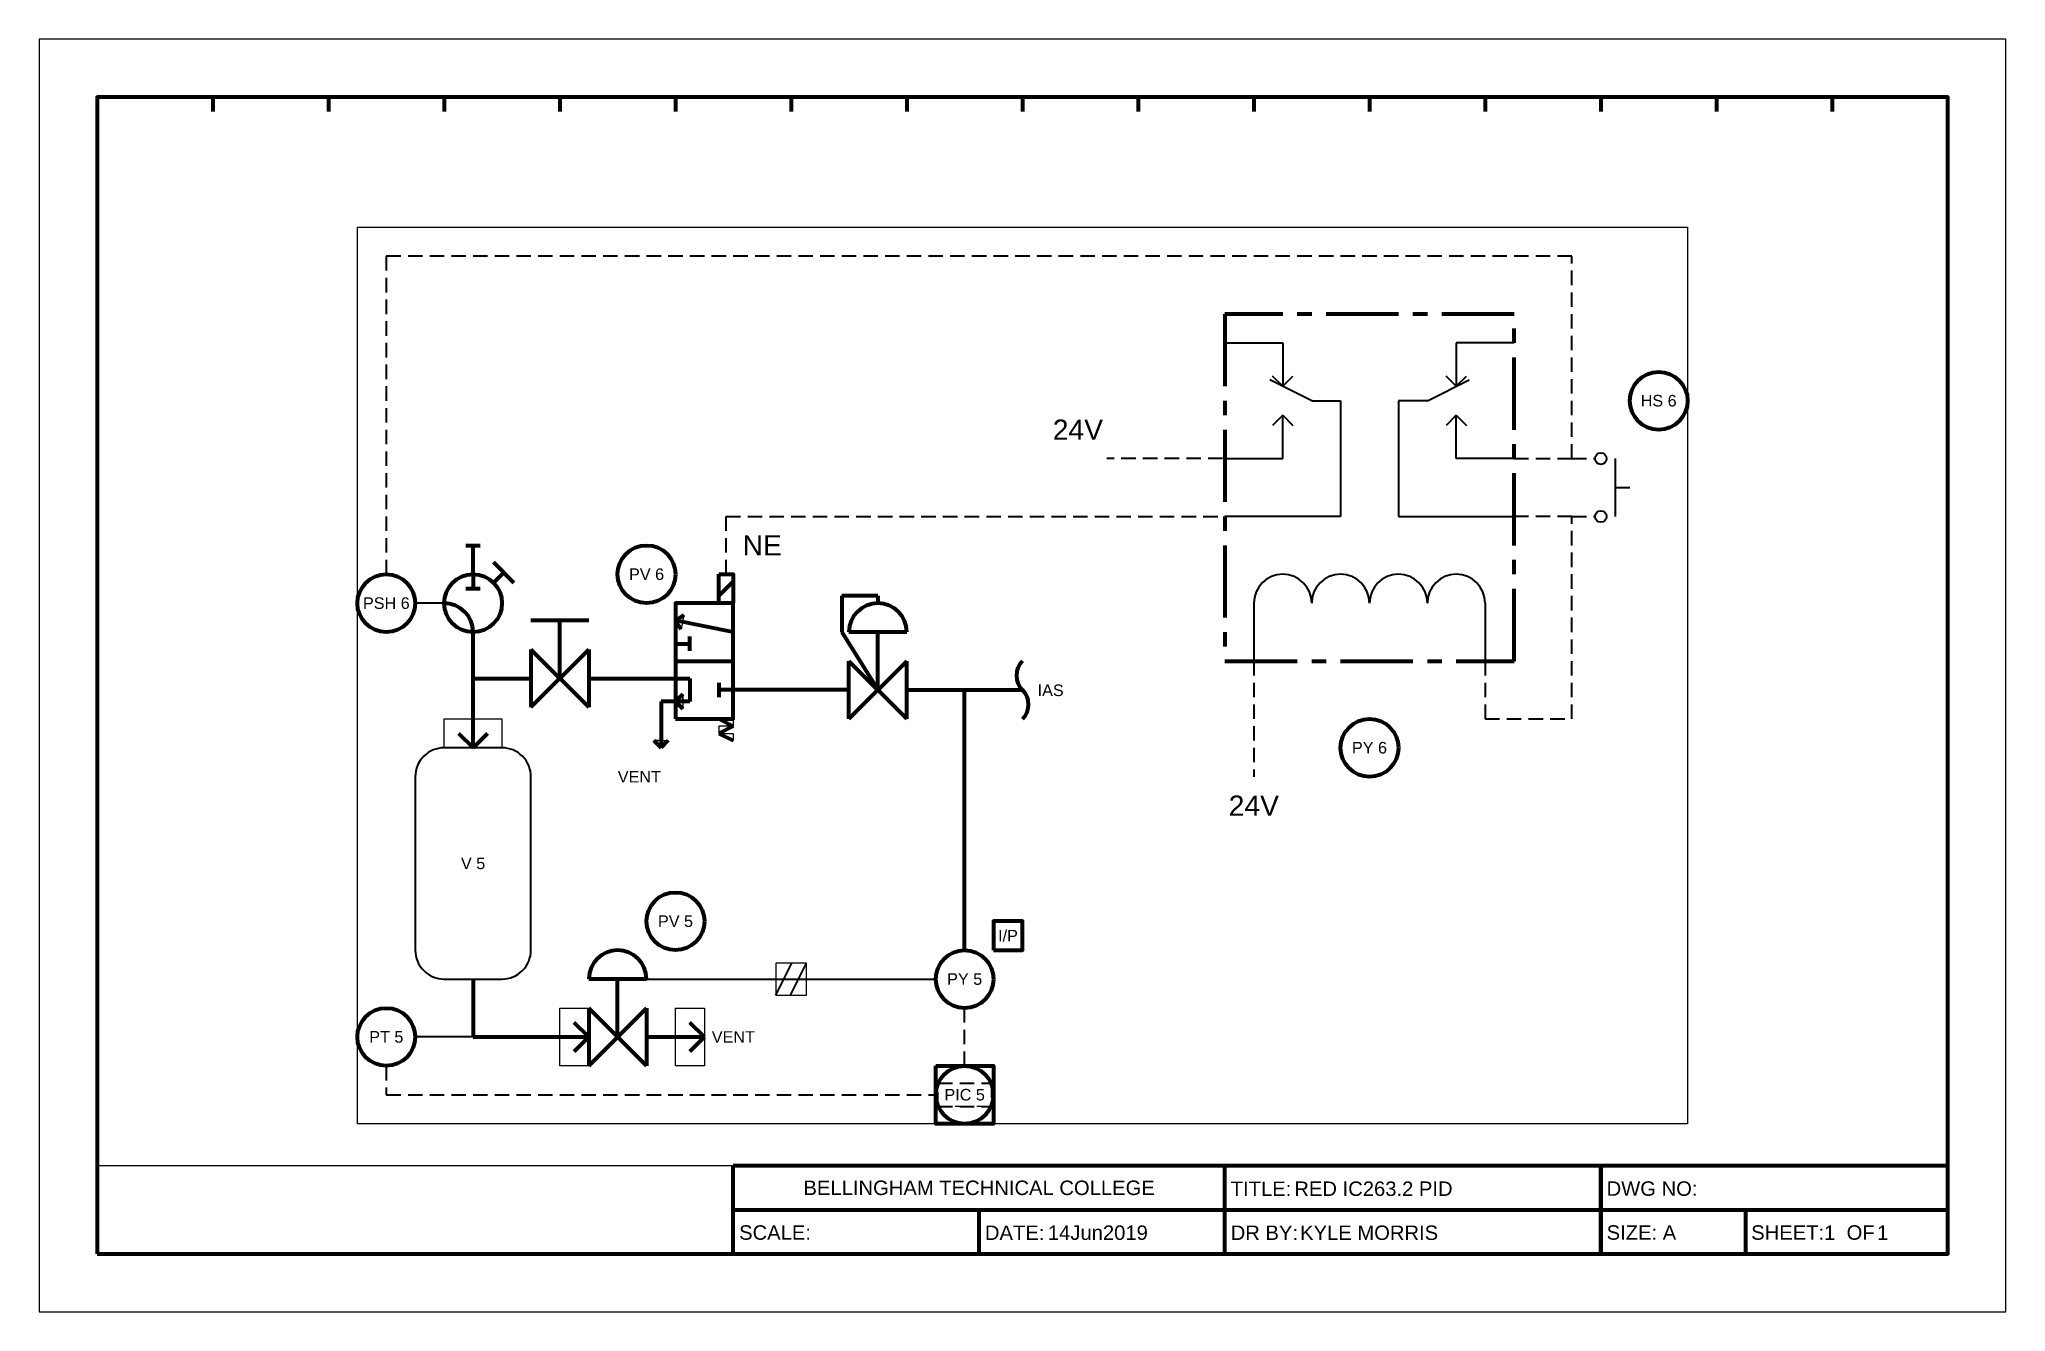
# Model space of a CAD drawing. Header units: inches. Extents: x -5 to 29, y -2.8 to 19.2.
import ezdxf
from ezdxf.enums import TextEntityAlignment as Align

# ---------------------------------------------------------------- set-up
doc = ezdxf.new("R2010")
doc.units = ezdxf.units.IN
doc.header["$MEASUREMENT"] = 0
doc.linetypes.add('CENTER', pattern=[2, 1.25, -0.25, 0.25, -0.25])
doc.linetypes.add('HIDDEN', pattern=[0.375, 0.25, -0.125])
doc.layers.add('Construction', color=253, linetype='Continuous', plot=False)
for name, color, linetype, lineweight in [('Impulse', 7, 'Continuous', 35), ('Object', 7, 'Continuous', 70), ('TitleBox', 7, 'Continuous', 70), ('Wires', 7, 'HIDDEN', 35)]:
    doc.layers.add(name, color=color, linetype=linetype, lineweight=lineweight)
doc.layers.add('TitleText', color=7, linetype='Continuous')
doc.styles.get("Standard").update_dxf_attribs({"font": 'arial.ttf'})

# ---------------------------------------------------------------- blocks, each defined once
blk = doc.blocks.new('TitleBAlt')
at = {"layer": 'Construction'}
for points in [[(0, 0), (17, 0), (17, 11), (0, 11)], [(16.5, 1.26), (0.5, 1.26), (0.5, 10.5), (16.5, 10.5)]]:
    blk.add_lwpolyline(points, close=True, dxfattribs=at)
at = {"layer": 'TitleBox'}
for p, q in [((1.5, 10.5), (1.5, 10.375)), ((2.5, 10.5), (2.5, 10.375)), ((3.5, 10.5), (3.5, 10.375)), ((4.5, 10.5), (4.5, 10.375)), ((5.5, 10.5), (5.5, 10.375)), ((6.5, 10.5), (6.5, 10.375)), ((7.5, 10.5), (7.5, 10.375)), ((8.5, 10.5), (8.5, 10.375)), ((9.5, 10.5), (9.5, 10.375)), ((10.5, 10.5), (10.5, 10.375)), ((11.5, 10.5), (11.5, 10.375)), ((12.5, 10.5), (12.5, 10.375)), ((13.5, 10.5), (13.5, 10.375)), ((14.5, 10.5), (14.5, 10.375)), ((15.5, 10.5), (15.5, 10.375)), ((16.5, 1.26), (6, 1.26)), ((6, 0.5), (6, 1.26)), ((10.25, 0.5), (10.25, 1.26)), ((13.5, 0.88), (13.5, 1.26)), ((13.5, 1.26), (13.5, 0.5)), ((6, 0.88), (16.5, 0.88)), ((8.125, 0.5), (8.125, 0.88)), ((13.5, 0.5), (13.5, 0.88)), ((14.75, 0.88), (14.75, 0.5))]:
    blk.add_line(p, q, dxfattribs=at)
blk.add_lwpolyline([(0.5, 0.5), (16.5, 0.5), (16.5, 10.5), (0.5, 10.5)], close=True, dxfattribs=at)
for p in [(1.5, 10.5), (2.5, 10.5), (3.5, 10.5), (4.5, 10.5), (5.5, 10.5), (6.5, 10.5), (7.5, 10.5), (7.5, 10.5), (8.5, 10.5), (8.5, 10.5), (9.5, 10.5), (9.5, 10.5), (10.5, 10.5), (10.5, 10.5), (11.5, 10.5), (11.5, 10.5), (12.5, 10.5), (12.5, 10.5), (13.5, 10.5), (13.5, 10.5), (13.5, 10.5), (14.5, 10.5), (14.5, 10.5), (14.5, 10.5), (15.5, 10.5), (15.5, 10.5), (15.5, 10.5)]:
    blk.add_point(p, dxfattribs=at)
at = {"layer": 'TitleText', "char_height": 0.125}
for s, width, insert, attachment_point in [('BELLINGHAM TECHNICAL COLLEGE', 3.5, (8.125, 1.07), 5), ('TITLE:', 3.5, (10.3, 1), 7), ('DWG NO:', 3, (13.55, 1), 7), ('SCALE:', 1.5, (6.05, 0.62), 7), ('DATE:', 2, (8.175, 0.62), 7), ('DR BY:', 3.5, (10.3, 0.62), 7), ('SIZE: A', 1.5, (13.55, 0.62), 7), ('SHEET:    OF', 1.5, (14.8, 0.62), 7)]:
    blk.add_mtext_dynamic_manual_height_columns(s, width=width, gutter_width=1, heights=[0], dxfattribs=dict(at, insert=insert, attachment_point=attachment_point))
at = {"layer": 'TitleText'}
for tag, p in [('TITLE', (10.85, 0.963)), ('DWGNO', (14.35, 0.963)), ('SCALE', (6.697, 0.583)), ('SHT', (15.43, 0.583)), ('SHTS', (15.888, 0.583))]:
    blk.add_attdef(tag, text='', height=0.125, dxfattribs=at).set_placement(p, align=Align.BOTTOM_LEFT)
at = {"layer": 'TitleText', "flags": 8}
blk.add_attdef('DATE', text='', height=0.125, dxfattribs=at).set_placement((8.719, 0.583), align=Align.BOTTOM_LEFT)
blk.add_attdef('NAME', (10.9, 0.62), '', height=0.125, dxfattribs=at)

msp = doc.modelspace()

# ---------------------------------------------------------------- linework, layer by layer
at = {"layer": 'Construction'}
for p, q in [((6, 9.5), (6, 8.5)), ((6, 9.2), (6, 8.8)), ((6, 9.2), (6.123, 9.175)), ((6.146, 9.298), (6.099, 9.053)), ((6.123, 9.175), (6.146, 9.298)), ((6, 8.5), (6, 8.2)), ((7, 8.5), (7, 7.5)), ((6.125, 7.8), (6.125, 7.925)), ((6.125, 7.925), (6.125, 7.675)), ((6, 7.8), (6.125, 7.8)), ((7, 7.5), (7, 7.375)), ((7, 7.375), (6.75, 7.375)), ((6.75, 7.375), (6.75, 7.25)), ((6.75, 7.25), (7, 7.25)), ((7, 7.25), (7, 7.125)), ((5.75, 7.125), (5.625, 7.125)), ((5.625, 7.125), (5.875, 7.125)), ((5.75, 7), (5.75, 7.125))]:
    msp.add_line(p, q, dxfattribs=at)
for points in [[(0.5, 16), (23.5, 16), (23.5, 0.5), (0.5, 0.5)], [(2, 7.5), (3, 7.5), (3, 7), (2, 7)], [(7.737, 2.724), (8.263, 2.724), (8.263, 3.276), (7.737, 3.276)], [(4, 1.5), (4, 2.5), (4.5, 2.5), (4.5, 1.5)], [(6, 1.5), (6, 2.5), (6.5, 2.5), (6.5, 1.5)]]:
    msp.add_lwpolyline(points, close=True, dxfattribs=at)
at = {"layer": 'Construction', "linetype": 'HIDDEN'}
msp.add_lwpolyline([(10.542, 1.2), (11.458, 1.2), (11.458, 0.8), (10.542, 0.8)], close=True, dxfattribs=at)
at = {"layer": 'Impulse'}
for p, q in [((7.737, 2.724), (8.013, 3.276)), ((7.987, 2.724), (8.263, 3.276)), ((5.5, 3), (10.5, 3))]:
    msp.add_line(p, q, dxfattribs=at)
at = {"layer": 'Object', "lineweight": 35}
for p, q in [((15.5, 14), (16.5, 14)), ((16.5, 14), (16.5, 13.25)), ((20.5, 14), (19.5, 14)), ((19.5, 14), (19.5, 13.25)), ((17, 13), (16.276, 13.362)), ((16.5, 13.25), (16.323, 13.427)), ((16.5, 13.25), (16.677, 13.427)), ((19, 13), (19.724, 13.362)), ((19.5, 13.25), (19.323, 13.427)), ((19.5, 13.25), (19.677, 13.427)), ((17, 13), (17.5, 13)), ((17.5, 13), (17.5, 11)), ((19, 13), (18.5, 13)), ((18.5, 13), (18.5, 11)), ((16.5, 12.75), (16.323, 12.573)), ((16.5, 12), (16.5, 12.75)), ((16.5, 12.75), (16.677, 12.573)), ((19.5, 12.75), (19.323, 12.573)), ((19.5, 12), (19.5, 12.75)), ((19.5, 12.75), (19.677, 12.573)), ((15.5, 12), (16.5, 12)), ((20.5, 12), (19.5, 12)), ((17.5, 11), (15.5, 11)), ((18.5, 11), (20.5, 11)), ((2, 9.5), (1.5, 9.5)), ((16, 9.5), (16, 8.5)), ((20, 9.5), (20, 8.5)), ((2.5, 2), (1.5, 2))]:
    msp.add_line(p, q, dxfattribs=at)
at = {"layer": 'Object'}
for p, q in [((2.375, 10.5), (2.625, 10.5)), ((2.5, 10), (2.5, 10.5)), ((2.854, 10.207), (3.207, 9.854)), ((2.5, 10), (2.5, 9.75)), ((2.854, 9.854), (3.03, 10.03)), ((7, 9.875), (6.75, 9.625)), ((2.625, 9.75), (2.375, 9.75)), ((9.5, 9.625), (8.875, 9.625)), ((8.875, 9.625), (8.875, 9)), ((9.5, 9.625), (9.5, 9.5)), ((4.5, 9.2), (3.5, 9.2)), ((4, 8.2), (4, 9.2)), ((6, 9.2), (6.146, 9.298)), ((7, 9), (6, 9.2)), ((6.099, 9.053), (6, 9.2)), ((2.5, 7), (2.5, 9)), ((6.25, 8.675), (6.25, 8.925)), ((8.875, 9), (9.5, 8)), ((10, 9), (9, 9)), ((9.5, 8), (9.5, 9)), ((3.5, 7.7), (4.5, 8.7)), ((4.5, 7.7), (3.5, 8.7)), ((3.5, 8.7), (3.5, 8.2)), ((4.5, 8.7), (4.5, 7.7)), ((6, 8.8), (6.25, 8.8)), ((9, 8), (9, 8.5)), ((9, 8.5), (10, 7.5)), ((10, 8.5), (9, 7.5)), ((10, 7.5), (10, 8.5)), ((2.5, 8.2), (3.5, 8.2)), ((3.5, 8.2), (3.5, 7.7)), ((4.5, 8.2), (6, 8.2)), ((6, 8.5), (7, 8.5)), ((6, 8.2), (6.25, 8.2)), ((6.25, 8.2), (6.25, 7.8)), ((6, 7.8), (6.125, 7.925)), ((6.75, 8.125), (6.75, 7.875)), ((7, 8), (6.75, 8)), ((9, 8), (7, 8)), ((9, 7.5), (9, 8)), ((10, 8), (12, 8)), ((11, 3.5), (11, 8)), ((6, 7.8), (5.75, 7.8)), ((5.75, 7.8), (5.75, 7)), ((6.25, 7.8), (6, 7.8)), ((6.125, 7.675), (6, 7.8)), ((6.75, 7.5), (7, 7.375)), ((2.25, 7.25), (2.5, 7)), ((2.5, 7), (2.75, 7.25)), ((7, 7.375), (6.75, 7.25)), ((6.75, 7.25), (7, 7.125)), ((5.75, 7), (5.625, 7.125)), ((5.875, 7.125), (5.75, 7)), ((2.5, 3), (2.5, 2)), ((5.5, 3), (4.5, 3)), ((5, 2), (5, 3)), ((4.5, 1.5), (5.5, 2.5)), ((5.5, 1.5), (4.5, 2.5)), ((4.5, 2.5), (4.5, 2)), ((5.5, 2.5), (5.5, 1.5)), ((4.5, 2), (4.25, 2.25)), ((6.5, 2), (6.25, 2.25)), ((2.5, 2), (4.5, 2)), ((4.25, 1.75), (4.5, 2)), ((4.5, 2), (4.5, 1.5)), ((5.5, 2), (6.5, 2)), ((6.25, 1.75), (6.5, 2))]:
    msp.add_line(p, q, dxfattribs=at)
at = {"layer": 'Object', "linetype": 'HIDDEN', "lineweight": 35}
for p, q in [((10.542, 1.2), (11.458, 1.2)), ((10.542, 0.8), (11.458, 0.8))]:
    msp.add_line(p, q, dxfattribs=at)
at = {"layer": 'Object', "linetype": 'CENTER'}
msp.add_lwpolyline([(15.5, 8.5), (20.5, 8.5), (20.5, 14.5), (15.5, 14.5)], close=True, dxfattribs=at)
at = {"layer": 'Object'}
for points in [[(6.75, 10), (7, 10), (7, 9.5), (6.75, 9.5)], [(6, 7.5), (7, 7.5), (7, 9.5), (6, 9.5)], [(11.5, 3.5), (12, 3.5), (12, 4), (11.5, 4)], [(10.5, 1.5), (11.5, 1.5), (11.5, 0.5), (10.5, 0.5)]]:
    msp.add_lwpolyline(points, close=True, dxfattribs=at)
at = {"layer": 'Object', "lineweight": 35}
msp.add_lwpolyline([(2, 3), (3, 3, 0.414214), (3.5, 3.5), (3.5, 6.5, 0.414214), (3, 7), (2, 7, 0.414214), (1.5, 6.5), (1.5, 3.5, 0.414214)], format="xyb", close=True, dxfattribs=at)
at = {"layer": 'Object'}
for centre in [(23, 13), (5.5, 10), (1, 9.5), (2.5, 9.5), (18, 7), (6, 4), (11, 3), (1, 2)]:
    msp.add_circle(centre, 0.5, dxfattribs=at)
at = {"layer": 'Object', "linetype": 'Continuous'}
msp.add_circle((11, 1), 0.5, dxfattribs=at)
at = {"layer": 'Object', "lineweight": 35}
for centre in [(16.5, 9.5), (17.5, 9.5), (18.5, 9.5), (19.5, 9.5)]:
    msp.add_arc(centre, 0.5, 0, 180, dxfattribs=at)
at = {"layer": 'Object'}
for centre, radius, start, end in [((2, 9), 0.5, 360, 90), ((9.5, 9), 0.5, 0, 180), ((12.25, 8.25), 0.354, 135, 225), ((11.75, 7.75), 0.354, 315, 45), ((5, 3), 0.5, 0, 180)]:
    msp.add_arc(centre, radius, start, end, dxfattribs=at)
at = {"layer": 'Wires'}
for p, q in [((21.5, 15.5), (1, 15.5)), ((1, 15.5), (1, 10)), ((21.5, 12), (21.5, 15.5)), ((15.458, 12), (13.458, 12)), ((20.5, 12), (21.5, 12)), ((21.5, 12), (21.9, 12)), ((6.875, 10), (6.875, 11)), ((6.875, 11), (15.5, 11)), ((21.5, 11), (20.5, 11)), ((21.5, 7.5), (21.5, 11)), ((21.5, 11), (21.9, 11)), ((16, 8.5), (16, 6.5)), ((20, 8.5), (20, 7.5)), ((20, 7.5), (21.5, 7.5)), ((1, 1), (10.5, 1))]:
    msp.add_line(p, q, dxfattribs=at)
at = {"layer": 'Wires', "linetype": 'Continuous'}
for p, q in [((22.25, 12), (22.25, 11)), ((22.25, 11.5), (22.5, 11.5))]:
    msp.add_line(p, q, dxfattribs=at)
at = {"layer": 'Wires', "linetype": 'HIDDEN'}
for p, q in [((11, 1.5), (11, 2.5)), ((1, 1.5), (1, 1))]:
    msp.add_line(p, q, dxfattribs=at)
at = {"layer": 'Wires', "linetype": 'Continuous'}
for centre in [(22, 12), (22, 11)]:
    msp.add_circle(centre, 0.1, dxfattribs=at)

# ---------------------------------------------------------------- block references
at = {"layer": 'TitleBox'}
ref = msp.add_blockref('TitleBAlt', (-5, -2.75), dxfattribs=dict(at, xscale=2, yscale=2, zscale=2))
ref.add_attrib('SHTS', '1', dxfattribs={"layer": 'TitleText', "height": 0.25}).set_placement((26.775, -1.584), align=Align.BOTTOM_LEFT)
ref.add_attrib('SHT', '1', dxfattribs={"layer": 'TitleText', "height": 0.25}).set_placement((25.86, -1.584), align=Align.BOTTOM_LEFT)
ref.add_attrib('DATE', '14Jun2019', dxfattribs={"layer": 'TitleText', "height": 0.25}).set_placement((12.439, -1.584), align=Align.BOTTOM_LEFT)
ref.add_attrib('NAME', 'KYLE MORRIS', (16.8, -1.51), dxfattribs={"layer": 'TitleText', "height": 0.25})
ref.add_attrib('TITLE', 'RED IC263.2 PID', dxfattribs={"layer": 'TitleText', "height": 0.25}).set_placement((16.7, -0.824), align=Align.BOTTOM_LEFT)

# ---------------------------------------------------------------- texts
at = {"layer": 'Object', "attachment_point": 5}
for s, insert, char_height in [('HS 6', (23, 13), 0.2), ('24V', (12.958, 12.5), 0.35), ('NE', (7.5, 10.5), 0.35), ('PV 6', (5.5, 10), 0.2), ('PSH 6', (1, 9.5), 0.2), ('IAS', (12.487, 7.993), 0.2), ('PY 6', (18, 7), 0.2), ('VENT', (5.375, 6.5), 0.2), ('24V', (16, 6), 0.35), ('V 5', (2.5, 5), 0.2), ('PV 5', (6, 4), 0.2), ('I/P', (11.75, 3.75), 0.2), ('PY 5', (11, 3), 0.2), ('PT 5', (1, 2), 0.2), ('VENT', (7, 2), 0.2), ('PIC 5', (11, 1), 0.2)]:
    msp.add_mtext_dynamic_manual_height_columns(s, width=1, gutter_width=1, heights=[0], dxfattribs=dict(at, insert=insert, char_height=char_height))

doc.saveas('drawing.dxf')
